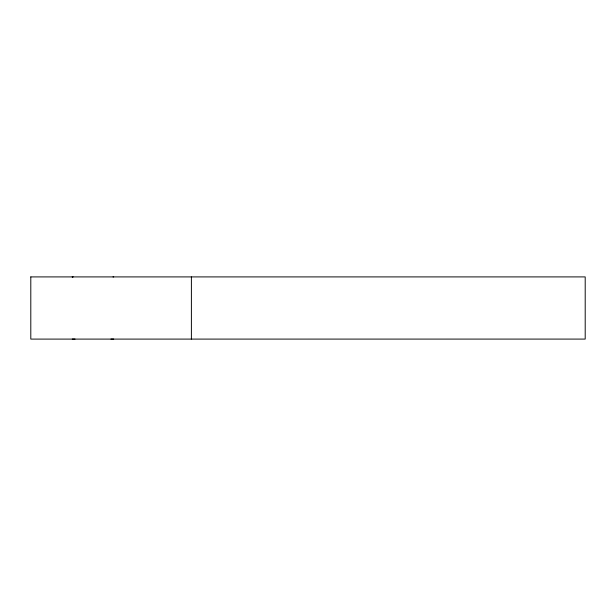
<?xml version="1.0" encoding="UTF-8"?>
<svg xmlns="http://www.w3.org/2000/svg" width="616" height="616" viewBox="0 0 616 616"><rect width="100%" height="100%" fill="white"/><g stroke="black" fill="none" stroke-linecap="round" stroke-linejoin="round"><path stroke-width="0.92" d="M191.391 339.1L191.391 276.923M113.005 276.907L113.706 276.907M72.257 339.085L75.029 339.085M110.934 339.085L113.706 339.085M30.8 276.9L30.8 339.1L585.2 339.085L585.2 276.907L30.808 276.915M72.957 276.907L72.257 276.907L72.957 276.907"/></g></svg>
